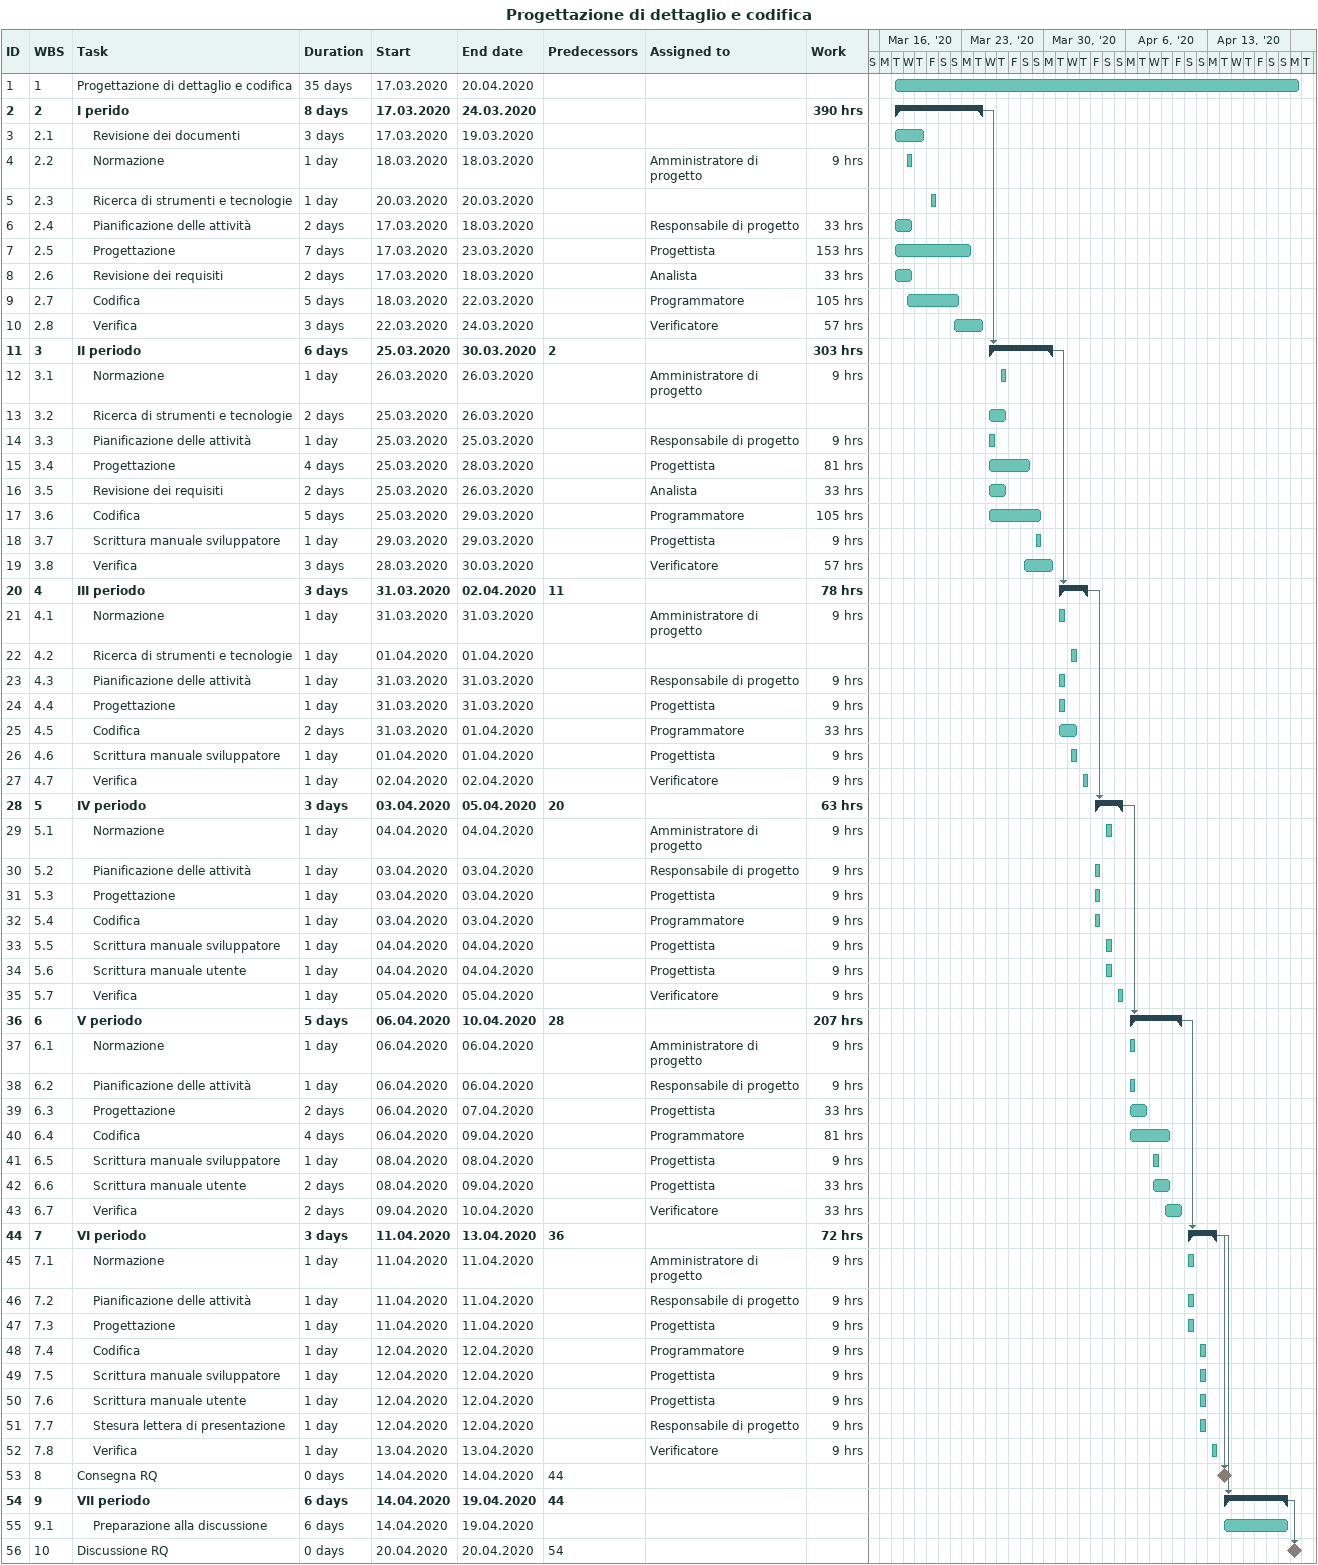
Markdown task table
Progettazione di dettaglio e codifica

| ID | WBS | Task | Duration | Start | Finish | Predecessors | Resources | Work (h) |
|---|---|---|---|---|---|---|---|---|
| 1 | 1 | Progettazione di dettaglio e codifica | 35d | 2020-03-17 | 2020-04-20 |  |  |  |
| 2 | 2 | **I perido** | 8d | 2020-03-17 | 2020-03-24 |  |  | 390 |
| 3 | 2.1 | Revisione dei documenti | 3d | 2020-03-17 | 2020-03-19 |  |  |  |
| 4 | 2.2 | Normazione | 1d | 2020-03-18 | 2020-03-18 |  | Amministratore di progetto | 9 |
| 5 | 2.3 | Ricerca di strumenti e tecnologie | 1d | 2020-03-20 | 2020-03-20 |  |  |  |
| 6 | 2.4 | Pianificazione delle attività | 2d | 2020-03-17 | 2020-03-18 |  | Responsabile di progetto | 33 |
| 7 | 2.5 | Progettazione | 7d | 2020-03-17 | 2020-03-23 |  | Progettista | 153 |
| 8 | 2.6 | Revisione dei requisiti | 2d | 2020-03-17 | 2020-03-18 |  | Analista | 33 |
| 9 | 2.7 | Codifica | 5d | 2020-03-18 | 2020-03-22 |  | Programmatore | 105 |
| 10 | 2.8 | Verifica | 3d | 2020-03-22 | 2020-03-24 |  | Verificatore | 57 |
| 11 | 3 | **II periodo** | 6d | 2020-03-25 | 2020-03-30 | 2 |  | 303 |
| 12 | 3.1 | Normazione | 1d | 2020-03-26 | 2020-03-26 |  | Amministratore di progetto | 9 |
| 13 | 3.2 | Ricerca di strumenti e tecnologie | 2d | 2020-03-25 | 2020-03-26 |  |  |  |
| 14 | 3.3 | Pianificazione delle attività | 1d | 2020-03-25 | 2020-03-25 |  | Responsabile di progetto | 9 |
| 15 | 3.4 | Progettazione | 4d | 2020-03-25 | 2020-03-28 |  | Progettista | 81 |
| 16 | 3.5 | Revisione dei requisiti | 2d | 2020-03-25 | 2020-03-26 |  | Analista | 33 |
| 17 | 3.6 | Codifica | 5d | 2020-03-25 | 2020-03-29 |  | Programmatore | 105 |
| 18 | 3.7 | Scrittura manuale sviluppatore | 1d | 2020-03-29 | 2020-03-29 |  | Progettista | 9 |
| 19 | 3.8 | Verifica | 3d | 2020-03-28 | 2020-03-30 |  | Verificatore | 57 |
| 20 | 4 | **III periodo** | 3d | 2020-03-31 | 2020-04-02 | 11 |  | 78 |
| 21 | 4.1 | Normazione | 1d | 2020-03-31 | 2020-03-31 |  | Amministratore di progetto | 9 |
| 22 | 4.2 | Ricerca di strumenti e tecnologie | 1d | 2020-04-01 | 2020-04-01 |  |  |  |
| 23 | 4.3 | Pianificazione delle attività | 1d | 2020-03-31 | 2020-03-31 |  | Responsabile di progetto | 9 |
| 24 | 4.4 | Progettazione | 1d | 2020-03-31 | 2020-03-31 |  | Progettista | 9 |
| 25 | 4.5 | Codifica | 2d | 2020-03-31 | 2020-04-01 |  | Programmatore | 33 |
| 26 | 4.6 | Scrittura manuale sviluppatore | 1d | 2020-04-01 | 2020-04-01 |  | Progettista | 9 |
| 27 | 4.7 | Verifica | 1d | 2020-04-02 | 2020-04-02 |  | Verificatore | 9 |
| 28 | 5 | **IV periodo** | 3d | 2020-04-03 | 2020-04-05 | 20 |  | 63 |
| 29 | 5.1 | Normazione | 1d | 2020-04-04 | 2020-04-04 |  | Amministratore di progetto | 9 |
| 30 | 5.2 | Pianificazione delle attività | 1d | 2020-04-03 | 2020-04-03 |  | Responsabile di progetto | 9 |
| 31 | 5.3 | Progettazione | 1d | 2020-04-03 | 2020-04-03 |  | Progettista | 9 |
| 32 | 5.4 | Codifica | 1d | 2020-04-03 | 2020-04-03 |  | Programmatore | 9 |
| 33 | 5.5 | Scrittura manuale sviluppatore | 1d | 2020-04-04 | 2020-04-04 |  | Progettista | 9 |
| 34 | 5.6 | Scrittura manuale utente | 1d | 2020-04-04 | 2020-04-04 |  | Progettista | 9 |
| 35 | 5.7 | Verifica | 1d | 2020-04-05 | 2020-04-05 |  | Verificatore | 9 |
| 36 | 6 | **V periodo** | 5d | 2020-04-06 | 2020-04-10 | 28 |  | 207 |
| 37 | 6.1 | Normazione | 1d | 2020-04-06 | 2020-04-06 |  | Amministratore di progetto | 9 |
| 38 | 6.2 | Pianificazione delle attività | 1d | 2020-04-06 | 2020-04-06 |  | Responsabile di progetto | 9 |
| 39 | 6.3 | Progettazione | 2d | 2020-04-06 | 2020-04-07 |  | Progettista | 33 |
| 40 | 6.4 | Codifica | 4d | 2020-04-06 | 2020-04-09 |  | Programmatore | 81 |
| 41 | 6.5 | Scrittura manuale sviluppatore | 1d | 2020-04-08 | 2020-04-08 |  | Progettista | 9 |
| 42 | 6.6 | Scrittura manuale utente | 2d | 2020-04-08 | 2020-04-09 |  | Progettista | 33 |
| 43 | 6.7 | Verifica | 2d | 2020-04-09 | 2020-04-10 |  | Verificatore | 33 |
| 44 | 7 | **VI periodo** | 3d | 2020-04-11 | 2020-04-13 | 36 |  | 72 |
| 45 | 7.1 | Normazione | 1d | 2020-04-11 | 2020-04-11 |  | Amministratore di progetto | 9 |
| 46 | 7.2 | Pianificazione delle attività | 1d | 2020-04-11 | 2020-04-11 |  | Responsabile di progetto | 9 |
| 47 | 7.3 | Progettazione | 1d | 2020-04-11 | 2020-04-11 |  | Progettista | 9 |
| 48 | 7.4 | Codifica | 1d | 2020-04-12 | 2020-04-12 |  | Programmatore | 9 |
| 49 | 7.5 | Scrittura manuale sviluppatore | 1d | 2020-04-12 | 2020-04-12 |  | Progettista | 9 |
| 50 | 7.6 | Scrittura manuale utente | 1d | 2020-04-12 | 2020-04-12 |  | Progettista | 9 |
| 51 | 7.7 | Stesura lettera di presentazione | 1d | 2020-04-12 | 2020-04-12 |  | Responsabile di progetto | 9 |
| 52 | 7.8 | Verifica | 1d | 2020-04-13 | 2020-04-13 |  | Verificatore | 9 |
| 53 | 8 | Consegna RQ | 0d | 2020-04-14 | 2020-04-14 | 44 |  |  |
| 54 | 9 | **VII periodo** | 6d | 2020-04-14 | 2020-04-19 | 44 |  |  |
| 55 | 9.1 | Preparazione alla discussione | 6d | 2020-04-14 | 2020-04-19 |  |  |  |
| 56 | 10 | Discussione RQ | 0d | 2020-04-20 | 2020-04-20 | 54 |  |  |
